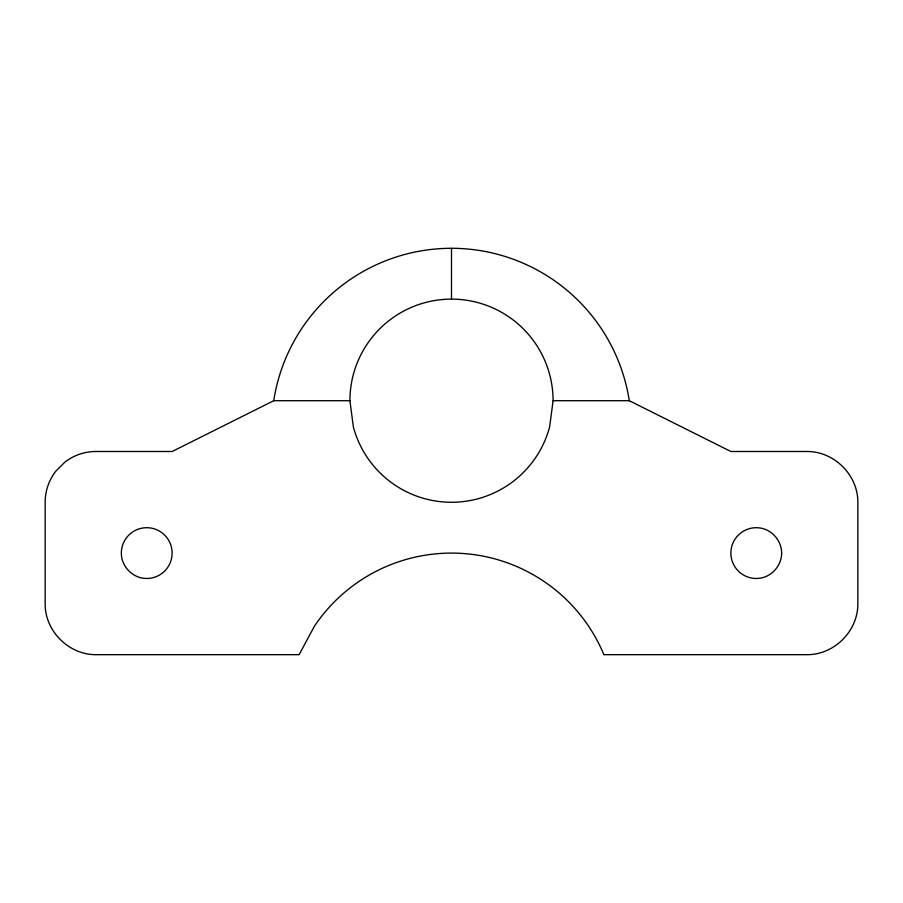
<?xml version="1.0" encoding="UTF-8"?>
<svg xmlns="http://www.w3.org/2000/svg" width="903" height="903" viewBox="0 0 903 903"><rect width="100%" height="100%" fill="white"/><g stroke="black" fill="none" stroke-linecap="round" stroke-linejoin="round"><path stroke-width="1.35" d="M451.5 299.119A101.587 101.587 0 0 1 553.087 400.706L549.622 426.995A101.587 101.587 0 0 1 353.378 426.995L349.912 400.706A101.587 101.587 0 0 1 451.5 299.119L451.5 248.325M273.722 400.706L172.134 451.5L95.944 451.5A50.794 50.794 0 0 0 65.027 461.997L55.647 471.377A50.794 50.794 0 0 0 45.15 502.294L45.15 603.881C44.981 631.062 68.763 654.844 95.944 654.675L299.119 654.675L314.402 626.219A165.08 165.08 0 0 1 603.881 654.675L807.056 654.675C834.237 654.844 858.019 631.062 857.85 603.881L857.85 502.294C858.019 475.113 834.237 451.331 807.056 451.5L730.866 451.5L629.278 400.706A179.889 179.889 0 0 0 273.722 400.706L349.912 400.706M553.087 400.706L629.278 400.706M781.659 553.087C781.592 564.319 773.668 574.658 762.832 577.615A25.397 25.397 0 0 1 730.866 553.087A25.397 25.397 0 0 1 762.832 528.56C773.668 531.517 781.592 541.856 781.659 553.087M140.168 577.615C131.567 575.155 124.67 568.258 122.21 559.657A25.397 25.397 0 0 1 144.525 527.792A25.397 25.397 0 0 1 172.033 555.3A25.397 25.397 0 0 1 140.168 577.615"/></g></svg>
